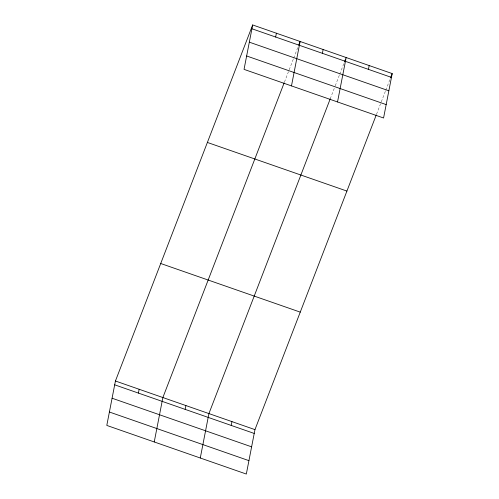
<?xml version="1.0" encoding="UTF-8"?>
<svg xmlns="http://www.w3.org/2000/svg" width="499" height="499" viewBox="0 0 499 499"><rect width="100%" height="100%" fill="white"/><g stroke="black" fill="none" stroke-linecap="round" stroke-linejoin="round"><path stroke-width="0.37" stroke-dasharray="2.5 1.87" d="M284.455 82.098L288.933 70.496M289.208 69.766L293.406 58.888M293.686 58.165L298.159 46.557M330.226 98.871L334.979 86.539M335.259 85.816L339.451 74.937M339.732 74.214L344.204 62.606M376.552 114.19L381.024 102.588M381.305 101.865L385.496 90.98M385.777 90.257L390.249 78.655"/><path stroke-width="0.75" d="M252.675 24.95L244.036 69.373L383.569 117.995L392.208 73.578L252.675 24.95L115.431 381.005L106.792 425.422L246.325 474.05L254.964 429.627L376.271 114.92M138.41 393.087L139.152 389.27M154.235 441.958L162.874 397.535L284.181 82.822M185.154 409.373L185.896 405.556M275.654 37.032L276.39 33.215M200.28 458.001L208.919 413.584L330.226 98.871M291.478 85.903L300.111 41.486L298.714 45.11M231.199 425.422L231.941 421.605M322.391 53.324L323.134 49.507M337.524 101.952L346.163 57.528L344.485 61.882M368.443 69.367L369.185 65.55M390.53 77.925L392.208 73.578M251.933 28.767L391.466 77.395M249.325 42.166L388.858 90.793M246.643 55.975L386.176 104.597M207.384 142.446L346.917 191.073M160.722 263.503L300.255 312.131M115.431 381.005L254.964 429.627M114.689 384.823L254.222 433.444M112.082 398.221L251.615 446.842M109.4 412.024L248.932 460.652"/></g></svg>
